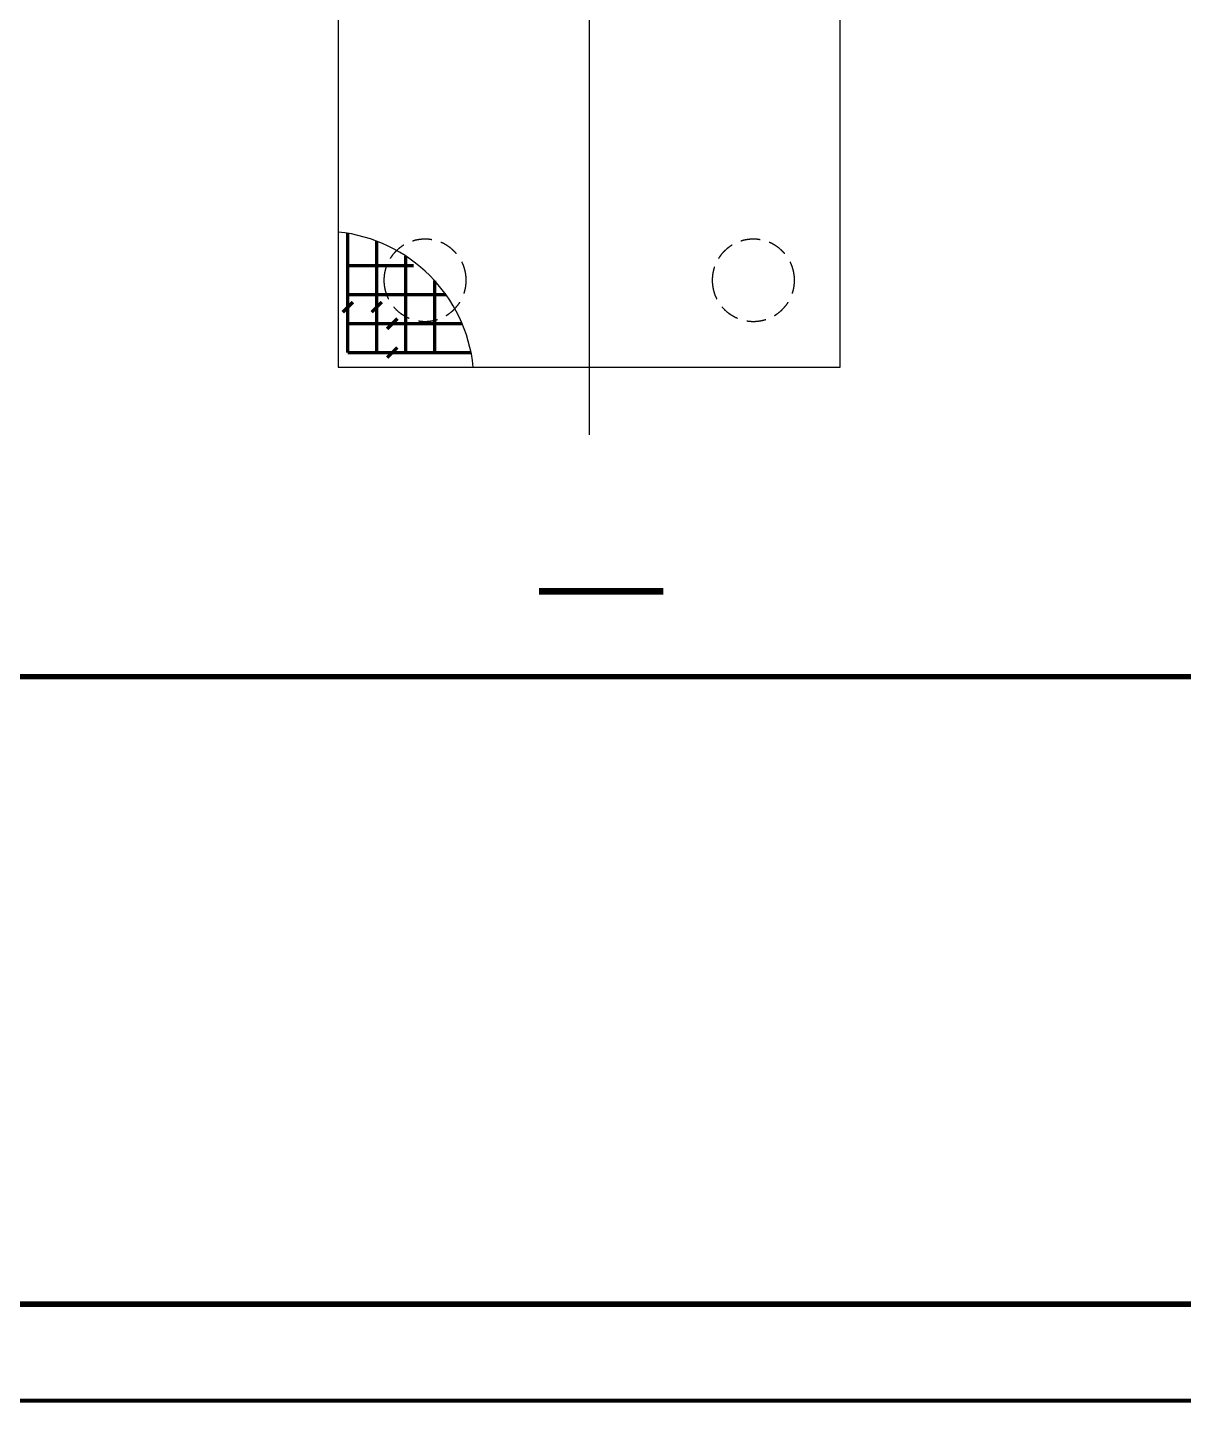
# Model space of a CAD drawing. Extents: x 447413 to 2975780, y -1432727 to 1301644.
# Drawn here: x 2707466 to 2725422, y 448798 to 470167 of the extents above; entities that cross this region are included whole.
import ezdxf

# ---------------------------------------------------------------- set-up
doc = ezdxf.new("R2010")
doc.units = 0
doc.header["$LTSCALE"] = 1000
doc.header["$MEASUREMENT"] = 0
doc.linetypes.add('DASHED', pattern=[0.75, 0.5, -0.25])
for name, color, linetype in [('DIM_SYMB', 3, 'Continuous'), ('DOTE', 1, 'Continuous'), ('PILE_DASH', 9, 'DASHED'), ('图框', 253, 'Continuous'), ('标注', 2, 'Continuous'), ('详图', 8, 'Continuous'), ('详图钢筋', 1, 'Continuous')]:
    doc.layers.add(name, color=color, linetype=linetype)

# ---------------------------------------------------------------- blocks, each defined once
blk = doc.blocks.new('A$C6B0021A6')
at = {"layer": '图框', "color": 2, "const_width": 40, "elevation": -84000}
blk.add_lwpolyline([(20, 84120), (118920, 84120), (118920, 20), (20, 20)], close=True, dxfattribs=at)
at = {"layer": '图框', "color": 153, "const_width": 58, "elevation": -84000}
for points in [[(111420, 1020), (2520, 1020), (2520, 83120), (111420, 83120)], [(111420, 83120), (117920, 83120), (117920, 1020), (111420, 1020)]]:
    blk.add_lwpolyline(points, close=True, dxfattribs=at)
blk = doc.blocks.new('A$C3BA57077')
at = {"layer": 'DIM_SYMB', "const_width": 35}
blk.add_lwpolyline([(1992, 432.2), (2636.3, 432.2)], dxfattribs=at)
at = {"layer": 'DOTE', "ltscale": 0.005}
blk.add_line((2252.3, 8846.1), (2252.3, 1243.9), dxfattribs=at)
at = {"layer": 'PILE_DASH', "ltscale": 0.2}
for points in [[(1615.3, 2044, 1), (1189.3, 2044, 1)], [(3315.3, 2044, 1), (2889.3, 2044, 1)]]:
    blk.add_lwpolyline(points, format="xyb", close=True, dxfattribs=at)
at = {"layer": '标注', "const_width": 17.5}
for points in [[(975.8, 1878.2), (1028.8, 1931.3)], [(1125.8, 1878.2), (1178.8, 1931.3)], [(1206, 1792.5), (1259, 1845.5)], [(1206, 1642.5), (1259, 1695.5)]]:
    blk.add_lwpolyline(points, dxfattribs=at)
at = {"layer": '详图'}
blk.add_lwpolyline([(952.3, 1594), (3552.3, 1594), (3552.3, 5894), (952.3, 5894)], close=True, dxfattribs=at)
blk.add_arc((871.5, 1513.2), 784.9, 5.90618, 84.09382, dxfattribs=at)
at = {"layer": '详图钢筋', "const_width": 17.5}
for points in [[(1002.3, 1669), (1002.3, 2287.2)], [(1152.3, 1669), (1152.3, 2246.2)], [(1302.3, 1669), (1302.3, 2169.4)], [(1002.3, 2119), (1342.8, 2119)], [(1452.3, 1669), (1452.3, 2041.3)], [(1002.3, 1969), (1510.6, 1969)], [(1002.3, 1819), (1594.5, 1819)], [(1002.3, 1669), (1640.9, 1669)]]:
    blk.add_lwpolyline(points, dxfattribs=at)

msp = doc.modelspace()

# ---------------------------------------------------------------- block references
at = {"xscale": 1.5, "yscale": 1.5, "zscale": 1.5, "rotation": 270}
msp.add_blockref('A$C6B0021A6', (2617168.3, 627208.4, 252000), dxfattribs=at)
at = {"xscale": 3, "yscale": 3, "zscale": 3}
msp.add_blockref('A$C3BA57077', (2709433.8, 460106.7), dxfattribs=at)

doc.saveas('drawing.dxf')
